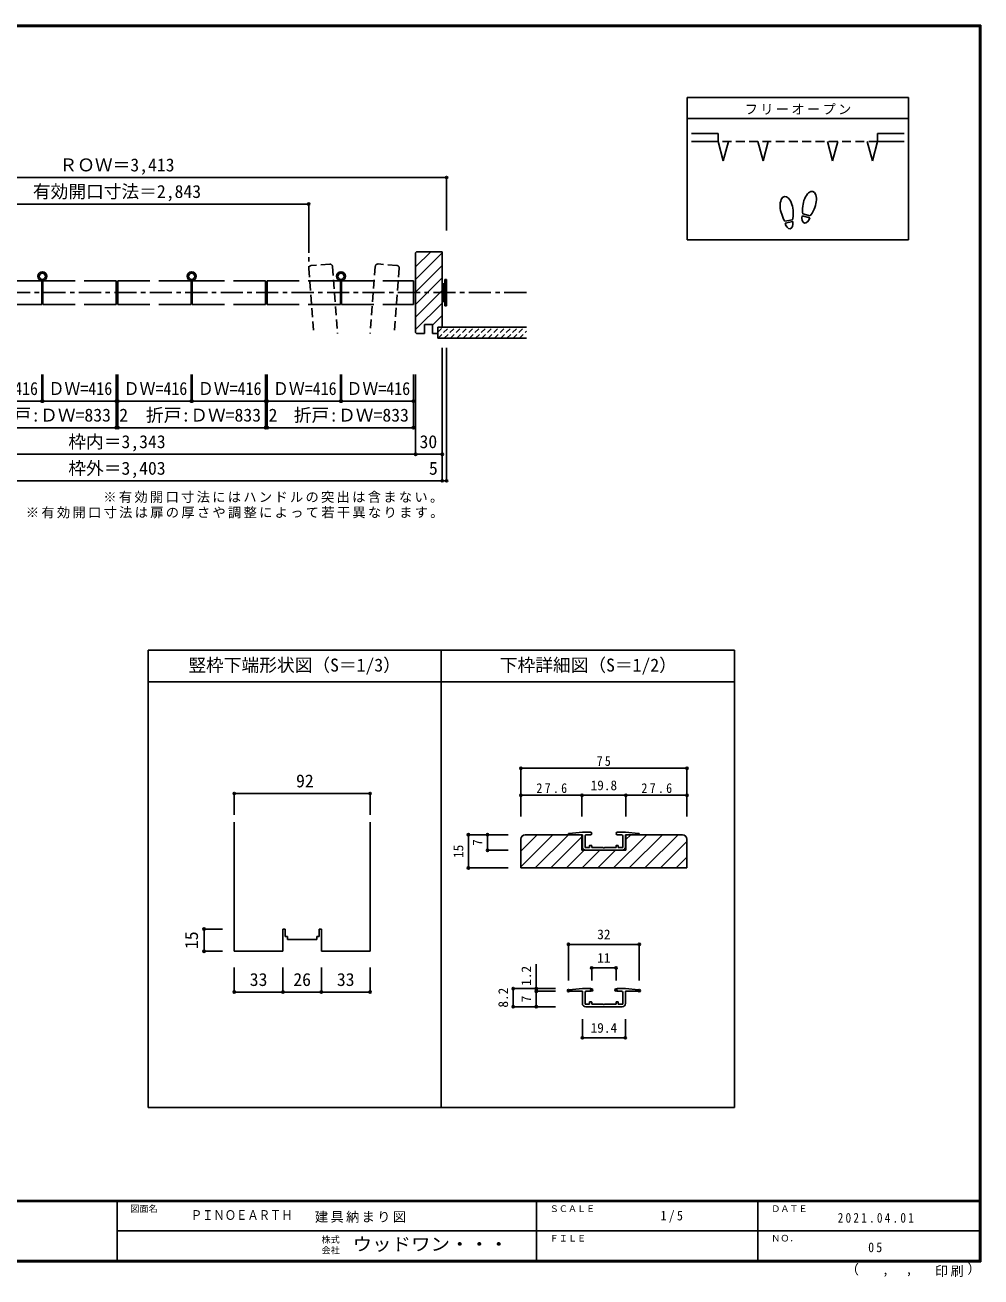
# Model space of a CAD drawing. Units: millimetres, scale not verified, with parts at other scales. Extents: x -973 to 977, y -718 to 696.
# Drawn here: x -102 to 977, y -718 to 696 of the extents above; entities that cross this region are included whole.
import ezdxf
from ezdxf.enums import TextEntityAlignment as Align

# ---------------------------------------------------------------- set-up
doc = ezdxf.new("R2010")
doc.units = ezdxf.units.MM
doc.header["$LTSCALE"] = 5
doc.header["$PDMODE"] = 32
doc.header["$PDSIZE"] = 2.5
for name, pattern in [('CHAIN1', [8, 5, -1, 1, -1]), ('DASHED1', [1.8, 1.2, -0.6]), ('DASHED2', [3, 2, -1])]:
    doc.linetypes.add(name, pattern=pattern)
for name, color, linetype in [('0-0_補助線', 7, 'Continuous'), ('0-1_通り芯', 4, 'CHAIN1'), ('0-3_仕上げ', 2, 'Continuous'), ('0-4_枠', 3, 'Continuous'), ('0-6_扉', 6, 'Continuous'), ('0-7_金物', 7, 'Continuous'), ('0-8_戸当り', 2, 'Continuous'), ('0-A_文字', 3, 'Continuous'), ('0-B_寸法', 7, 'Continuous'), ('0-C_ハッチ', 4, 'Continuous'), ('0-E', 4, 'Continuous'), ('F-1_枠', 6, 'Continuous'), ('F-A_文字', 7, 'Continuous')]:
    doc.layers.add(name, color=color, linetype=linetype)
doc.styles.add('ＭＳ ゴシック', font='')
doc.styles.get('ＭＳ ゴシック').set_extended_font_data('MS Gothic')

# ---------------------------------------------------------------- blocks, each defined once
blk = doc.blocks.new('01')
at = {"layer": '0-0_補助線'}
for p, q in [((-24.25, 10.045), (-39.25, 8.545)), ((-24.25, 7.045), (-39.25, 7.045)), ((-15.25, 10.045), (-24.25, 10.045)), ((-24.25, -6.705), (-24.25, 7.045)), ((-21.25, 5.795), (-21.25, -7.455)), ((-20, 7.045), (-15.25, 7.045)), ((15.25, 10.045), (24.25, 10.045)), ((20, 7.045), (15.25, 7.045)), ((21.25, 5.795), (21.25, -7.455)), ((39.25, 8.545), (24.25, 10.045)), ((39.25, 7.045), (24.25, 7.045)), ((24.25, -6.705), (24.25, 7.045)), ((-21.25, -7.455), (-16.25, -7.455)), ((-20.5, -10.455), (20.5, -10.455)), ((-16.25, -5.455), (-16.25, -7.455)), ((-14.25, -4.955), (-15.75, -4.955)), ((-13.75, -5.455), (-13.75, -7.455)), ((13.75, -5.455), (13.75, -7.455)), ((15.75, -4.955), (14.25, -4.955)), ((16.25, -5.455), (16.25, -7.455)), ((16.25, -7.455), (21.25, -7.455))]:
    blk.add_line(p, q, dxfattribs=at)
blk.add_lwpolyline([(-13.75, -7.455), (-0.75, -7.455), (0, -8.205), (0.75, -7.455), (13.75, -7.455)], dxfattribs=at)
for centre, radius, start, end in [((-39.25, 7.795), 0.75, 90, 270), ((-20, 5.795), 1.25, 90, 180), ((-15.25, 8.545), 1.5, 0, 90), ((-15.25, 8.545), 1.5, 270, 0), ((15.25, 8.545), 1.5, 90, 180), ((15.25, 8.545), 1.5, 180, 270), ((20, 5.795), 1.25, 0, 90), ((39.25, 7.795), 0.75, 270, 90), ((-20.5, -6.705), 3.75, 180, 270), ((-15.75, -5.455), 0.5, 90, 180), ((-14.25, -5.455), 0.5, 0, 90), ((14.25, -5.455), 0.5, 90, 180), ((15.75, -5.455), 0.5, 0, 90), ((20.5, -6.705), 3.75, 270, 0)]:
    blk.add_arc(centre, radius, start, end, dxfattribs=at)

msp = doc.modelspace()

# ---------------------------------------------------------------- linework, layer by layer
at = {"layer": '0-1_通り芯'}
for p, q in [((217.97, 463.658), (217.97, 421.422)), ((463.653, 393.658), (-460.347, 393.658))]:
    msp.add_line(p, q, dxfattribs=at)
at = {"layer": '0-3_仕上げ'}
for p, q in [((363.653, 354.658), (463.653, 354.658)), ((363.653, 342.158), (363.653, 354.658)), ((363.653, 342.158), (463.653, 342.158))]:
    msp.add_line(p, q, dxfattribs=at)
at = {"layer": '0-4_枠'}
for p, q in [((339.653, 439.658), (368.653, 439.658)), ((368.653, 439.658), (368.653, 354.658)), ((348.653, 357.658), (348.653, 347.658)), ((363.653, 354.658), (363.653, 347.658)), ((363.653, 354.658), (368.653, 354.658)), ((357.653, 347.658), (363.653, 347.658))]:
    msp.add_line(p, q, dxfattribs=at)
for points in [[(339.653, 439.658), (338.653, 438.658), (338.653, 348.658)], [(348.653, 357.658), (357.653, 357.658), (357.653, 347.658)], [(338.653, 348.658), (339.653, 347.658), (348.653, 347.658)]]:
    msp.add_lwpolyline(points, dxfattribs=at)
at = {"layer": '0-6_扉', "color": 2, "linetype": 'DASHED2'}
for p, q in [((241.673, 425.777), (220.734, 424.186)), ((317.281, 424.413), (296.341, 426.004)), ((217.97, 420.967), (223.541, 347.658)), ((244.892, 423.013), (250.619, 347.658)), ((293.123, 423.24), (287.378, 347.658)), ((320.045, 421.194), (314.456, 347.658))]:
    msp.add_line(p, q, dxfattribs=at)
at = {"layer": '0-6_扉'}
for p, q in [((-82.097, 407.158), (-82.097, 380.158)), ((-82.097, 407.158), (-45.472, 407.158)), ((-35.472, 407.158), (0.653, 407.158)), ((0.653, 407.158), (0.653, 380.158)), ((2.653, 407.158), (2.653, 380.158)), ((2.653, 407.158), (38.778, 407.158)), ((86.403, 407.158), (86.403, 380.158)), ((86.403, 407.158), (123.028, 407.158)), ((133.028, 407.158), (169.153, 407.158)), ((169.153, 407.158), (169.153, 380.158)), ((171.153, 407.158), (171.153, 380.158)), ((171.153, 407.158), (207.278, 407.158)), ((217.278, 407.158), (253.903, 407.158)), ((253.903, 407.158), (253.903, 380.158)), ((254.903, 407.158), (254.903, 380.158)), ((254.903, 407.158), (291.528, 407.158)), ((301.528, 407.158), (336.153, 407.158)), ((336.153, 407.158), (336.153, 380.158)), ((-119.722, 380.158), (-83.097, 380.158)), ((-82.097, 380.158), (-45.472, 380.158)), ((-35.472, 380.158), (0.653, 380.158)), ((2.653, 380.158), (38.778, 380.158)), ((48.778, 380.158), (85.403, 380.158)), ((86.403, 380.158), (123.028, 380.158)), ((133.028, 380.158), (169.153, 380.158)), ((171.153, 380.158), (207.278, 380.158)), ((217.278, 380.158), (253.903, 380.158)), ((254.903, 380.158), (291.528, 380.158)), ((301.528, 380.158), (336.153, 380.158))]:
    msp.add_line(p, q, dxfattribs=at)
for points in [[(-119.722, 407.158), (-83.097, 407.158), (-83.097, 380.158)], [(48.778, 407.158), (85.403, 407.158), (85.403, 380.158)]]:
    msp.add_lwpolyline(points, dxfattribs=at)
at = {"layer": '0-6_扉', "color": 2, "linetype": 'DASHED2'}
for centre, start, end in [((220.961, 421.194), 94.34602, 184.34602), ((241.901, 422.786), 4.34602, 94.34602), ((296.114, 423.013), 85.65398, 175.65398), ((317.053, 421.422), 355.65398, 85.65398)]:
    msp.add_arc(centre, 3, start, end, dxfattribs=at)
at = {"layer": '0-7_金物'}
for p, q in [((368.653, 402.658), (369.653, 402.658)), ((371.653, 403.658), (369.653, 403.658)), ((369.653, 383.658), (369.653, 403.658)), ((371.653, 378.658), (371.653, 408.658)), ((373.653, 408.658), (371.653, 408.658)), ((373.653, 378.658), (373.653, 408.658)), ((369.653, 384.658), (368.653, 384.658)), ((371.653, 383.658), (369.653, 383.658)), ((373.653, 378.658), (371.653, 378.658))]:
    msp.add_line(p, q, dxfattribs=at)
for centre, radius in [((-82.597, 412.158), 5), ((-82.597, 412.158), 3.5), ((85.903, 412.158), 5), ((85.903, 412.158), 3.5), ((254.403, 412.158), 5), ((254.403, 412.158), 3.5)]:
    msp.add_circle(centre, radius, dxfattribs=at)
at = {"layer": '0-8_戸当り'}
for p, q in [((679.986, 573.251), (649.986, 573.251)), ((679.986, 573.251), (679.986, 564.251)), ((859.986, 573.251), (859.986, 564.251)), ((859.986, 573.251), (889.986, 573.251)), ((679.986, 564.251), (649.986, 564.251)), ((679.986, 564.251), (685.81, 542.517)), ((691.633, 564.251), (685.81, 542.517)), ((724.986, 564.251), (730.81, 542.517)), ((736.633, 564.251), (730.81, 542.517)), ((803.339, 564.251), (809.163, 542.517)), ((814.986, 564.251), (809.163, 542.517)), ((848.339, 564.251), (854.163, 542.517)), ((859.986, 564.251), (854.163, 542.517)), ((859.986, 564.251), (889.986, 564.251))]:
    msp.add_line(p, q, dxfattribs=at)
at = {"layer": '0-8_戸当り', "color": 7, "linetype": 'DASHED2'}
msp.add_line((859.986, 564.251), (679.986, 564.251), dxfattribs=at)
at = {"layer": '0-8_戸当り', "color": 3}
for p, q in [((784.022, 480.235), (775.542, 482.507)), ((764.011, 475.878), (755.365, 474.353)), ((764.376, 473.81), (755.73, 472.285)), ((783.479, 478.206), (774.998, 480.478))]:
    msp.add_line(p, q, dxfattribs=at)
for centre, major_axis, ratio, start_param, end_param in [((783.267, 494.378), (3.644, 13.601), 0.5, 4.34059143, 8.22577918), ((757.35, 488.377), (-2.445, 13.867), 0.5, 4.34059143, 8.22577918), ((757.42, 487.981), (-2.963, 16.802), 0.4, 1.85063327, 2.44287679), ((757.42, 487.981), (-2.963, 16.802), 0.4, 3.84030852, 4.43255203), ((783.163, 493.989), (4.416, 16.48), 0.4, 1.85063327, 2.44287679), ((783.163, 493.989), (4.416, 16.48), 0.4, 3.84030852, 4.43255203), ((760.053, 473.047), (-1.27, 7.205), 0.6, 1.57079633, 4.71238898), ((779.238, 479.342), (1.894, 7.067), 0.6, 1.57079633, 4.71238898)]:
    msp.add_ellipse(centre, major_axis=major_axis, ratio=ratio, start_param=start_param, end_param=end_param, dxfattribs=at)
at = {"layer": '0-A_文字'}
for p, q in [((644.986, 614.167), (644.986, 453.167)), ((894.986, 614.167), (644.986, 614.167)), ((894.986, 614.167), (894.986, 453.167)), ((894.986, 590.167), (644.986, 590.167)), ((894.986, 453.167), (644.986, 453.167))]:
    msp.add_line(p, q, dxfattribs=at)
at = {"layer": '0-B_寸法', "color": 4}
for p, q in [((-370.347, 523.658), (373.653, 523.658)), ((373.653, 523.658), (373.653, 463.658)), ((-214.664, 493.658), (217.97, 493.658)), ((217.97, 493.658), (217.97, 463.658)), ((368.653, 181.158), (368.653, 331.158)), ((373.653, 181.158), (373.653, 331.158)), ((-83.097, 271.158), (-83.097, 301.158)), ((-82.097, 271.158), (-82.097, 301.158)), ((0.653, 271.158), (0.653, 301.158)), ((2.653, 271.158), (2.653, 301.158)), ((85.403, 271.158), (85.403, 301.158)), ((86.403, 271.158), (86.403, 301.158)), ((169.153, 271.158), (169.153, 301.158)), ((171.153, 271.158), (171.153, 301.158)), ((253.903, 271.158), (253.903, 301.158)), ((254.903, 271.158), (254.903, 301.158)), ((336.153, 271.158), (336.153, 301.158)), ((338.653, 301.158), (338.653, 211.158)), ((368.653, 301.158), (368.653, 181.158)), ((-165.847, 271.158), (-83.097, 271.158)), ((-82.097, 271.158), (0.653, 271.158)), ((0.653, 241.158), (0.653, 271.158)), ((2.653, 241.158), (2.653, 271.158)), ((2.653, 271.158), (85.403, 271.158)), ((86.403, 271.158), (169.153, 271.158)), ((169.153, 241.158), (169.153, 271.158)), ((171.153, 241.158), (171.153, 271.158)), ((171.153, 271.158), (253.903, 271.158)), ((254.903, 271.158), (336.153, 271.158)), ((336.153, 241.158), (336.153, 271.158)), ((-332.847, 241.158), (336.153, 241.158)), ((-365.347, 211.158), (368.653, 211.158)), ((-370.347, 181.158), (368.653, 181.158)), ((368.653, 181.158), (373.653, 181.158))]:
    msp.add_line(p, q, dxfattribs=at)
at = {"layer": '0-B_寸法'}
for p in [(373.653, 523.658), (217.97, 493.658), (-83.097, 271.158), (-82.097, 271.158), (0.653, 271.158), (2.653, 271.158), (85.403, 271.158), (86.403, 271.158), (169.153, 271.158), (171.153, 271.158), (253.903, 271.158), (254.903, 271.158), (336.153, 271.158), (0.653, 241.158), (2.653, 241.158), (169.153, 241.158), (171.153, 241.158), (336.153, 241.158), (338.653, 211.158), (368.653, 211.158), (368.653, 181.158), (368.653, 181.158), (373.653, 181.158)]:
    msp.add_point(p, dxfattribs=at)
at = {"layer": '0-C_ハッチ'}
for p, q in [((355.687, 439.658), (338.653, 422.623)), ((368.653, 438.481), (338.653, 408.481)), ((368.653, 424.339), (338.653, 394.339)), ((368.653, 431.38), (368.375, 431.658)), ((338.653, 380.197), (368.653, 410.197)), ((338.653, 366.055), (368.653, 396.055)), ((368.653, 381.913), (338.653, 351.913)), ((368.653, 367.77), (357.653, 356.77)), ((363.653, 348.628), (362.683, 347.658))]:
    msp.add_line(p, q, dxfattribs=at)
at = {"layer": '0-C_ハッチ', "linetype": 'DASHED1'}
for p, q in [((363.653, 348.979), (369.332, 354.658)), ((363.903, 342.158), (376.403, 354.658)), ((370.974, 342.158), (383.474, 354.658)), ((378.045, 342.158), (390.545, 354.658)), ((385.116, 342.158), (397.616, 354.658)), ((392.187, 342.158), (404.687, 354.658)), ((399.258, 342.158), (411.758, 354.658)), ((406.329, 342.158), (418.829, 354.658)), ((413.4, 342.158), (425.9, 354.658)), ((420.471, 342.158), (432.971, 354.658)), ((427.542, 342.158), (440.042, 354.658)), ((434.613, 342.158), (447.113, 354.658)), ((441.684, 342.158), (454.184, 354.658)), ((448.755, 342.158), (461.255, 354.658)), ((455.826, 342.158), (463.653, 349.984))]:
    msp.add_line(p, q, dxfattribs=at)
at = {"layer": '0-E', "color": 3}
for p, q in [((36.653, -9.984), (36.653, -526.5)), ((36.653, -9.984), (698.543, -9.984)), ((367.598, -526.5), (367.598, -9.984)), ((698.543, -526.5), (698.543, -9.984)), ((36.653, -45.984), (698.543, -45.984)), ((133.928, -204.144), (133.928, -350.026)), ((287.261, -204.144), (287.261, -350.026)), ((457.35, -223.46), (457.35, -255.96)), ((526.35, -218.46), (462.35, -218.46)), ((526.35, -218.46), (526.35, -235.96)), ((575.85, -218.46), (575.85, -235.96)), ((575.85, -218.46), (639.85, -218.46)), ((644.85, -223.46), (644.85, -255.96)), ((575.85, -235.96), (526.35, -235.96)), ((457.35, -255.96), (644.85, -255.96)), ((188.928, -325.026), (191.428, -325.026)), ((188.928, -350.026), (188.928, -325.026)), ((191.428, -325.026), (191.428, -333.359)), ((232.262, -325.026), (229.762, -325.026)), ((229.762, -325.026), (229.762, -333.359)), ((232.262, -350.026), (232.262, -325.026)), ((191.428, -333.359), (193.928, -333.359)), ((193.928, -333.359), (193.928, -336.692)), ((193.928, -336.692), (227.262, -336.692)), ((229.762, -333.359), (227.262, -333.359)), ((227.262, -333.359), (227.262, -336.692)), ((133.928, -350.026), (188.928, -350.026)), ((232.262, -350.026), (287.261, -350.026)), ((698.543, -526.5), (36.653, -526.5))]:
    msp.add_line(p, q, dxfattribs=at)
at = {"layer": '0-E'}
for p, q in [((457.35, -143.414), (644.85, -143.414)), ((457.35, -143.414), (457.35, -173.951)), ((644.85, -143.414), (644.85, -173.951)), ((133.928, -171.887), (133.928, -195.811)), ((526.35, -173.951), (457.35, -173.951)), ((457.35, -173.951), (457.35, -198.001)), ((526.35, -173.951), (526.35, -198.001)), ((526.35, -173.951), (526.35, -198.001)), ((575.85, -173.951), (644.85, -173.951)), ((575.85, -173.951), (575.85, -198.001)), ((644.85, -173.951), (644.85, -198.001)), ((398.18, -218.46), (398.18, -255.96)), ((419.756, -218.46), (442.952, -218.46)), ((457.35, -254.588), (493.478, -218.46)), ((457.35, -236.911), (475.801, -218.46)), ((473.656, -255.96), (511.156, -218.46)), ((491.334, -255.96), (526.35, -220.944)), ((562.045, -255.96), (599.545, -218.46)), ((575.85, -223.972), (581.362, -218.46)), ((579.722, -255.96), (617.222, -218.46)), ((597.4, -255.96), (634.9, -218.46)), ((419.756, -235.96), (442.952, -235.96)), ((509.011, -255.96), (529.011, -235.96)), ((526.689, -255.96), (546.689, -235.96)), ((544.367, -255.96), (564.367, -235.96)), ((615.078, -255.96), (644.85, -226.188)), ((632.756, -255.96), (644.85, -243.866)), ((398.18, -255.96), (442.952, -255.96)), ((99.888, -350.026), (99.888, -325.026)), ((99.888, -325.026), (120.838, -325.026)), ((99.888, -350.026), (120.838, -350.026)), ((511.1, -342.246), (591.1, -342.246)), ((511.1, -342.246), (511.1, -383.133)), ((591.1, -342.246), (591.1, -383.133)), ((474.791, -364.438), (474.791, -395.186)), ((133.928, -396.16), (133.928, -368.369)), ((188.928, -396.16), (188.928, -368.369)), ((232.262, -396.16), (232.262, -368.369)), ((287.261, -396.16), (287.261, -368.369)), ((537.35, -368.823), (564.85, -368.823)), ((537.35, -368.823), (537.35, -383.133)), ((564.85, -368.823), (564.85, -383.133)), ((448.717, -412.686), (448.717, -392.186)), ((448.717, -392.186), (474.791, -392.186)), ((474.791, -392.186), (496.598, -392.186)), ((474.791, -395.186), (496.598, -395.186)), ((474.791, -395.186), (474.791, -412.686)), ((133.928, -396.16), (188.928, -396.16)), ((188.928, -396.16), (232.262, -396.16)), ((232.262, -396.16), (287.261, -396.16)), ((448.717, -412.686), (474.791, -412.686)), ((474.791, -412.686), (496.598, -412.686)), ((526.85, -447.835), (526.85, -426.566)), ((575.35, -447.835), (575.35, -426.566)), ((526.85, -447.835), (575.35, -447.835))]:
    msp.add_line(p, q, dxfattribs=at)
for points in [[(133.928, -171.887), (287.261, -171.887), (287.261, -195.811)], [(526.35, -173.951), (575.85, -173.951), (575.85, -198.001)], [(398.18, -218.46), (419.756, -218.46), (419.756, -235.96)]]:
    msp.add_lwpolyline(points, dxfattribs=at)
at = {"layer": '0-E', "color": 3}
for centre, start, end in [((462.35, -223.46), 90, 180), ((639.85, -223.46), 0, 90)]:
    msp.add_arc(centre, 5, start, end, dxfattribs=at)
at = {"layer": '0-E', "color": 7}
for p in [(457.35, -143.414), (644.85, -143.414), (133.928, -171.887), (287.261, -171.887), (457.35, -173.951), (526.35, -173.951), (575.85, -173.951), (644.85, -173.951), (398.18, -218.46), (419.756, -218.46), (419.756, -235.96), (398.18, -255.96), (99.888, -325.026), (99.888, -350.026), (511.1, -342.246), (591.1, -342.246), (537.35, -368.823), (564.85, -368.823), (133.928, -396.16), (188.928, -396.16), (232.262, -396.16), (287.261, -396.16), (448.717, -392.186), (474.791, -392.186), (474.791, -395.186), (511.1, -394.436), (537.35, -393.686), (564.85, -393.686), (591.1, -394.436), (448.717, -412.686), (474.791, -412.686), (526.85, -447.835), (575.35, -447.835)]:
    msp.add_point(p, dxfattribs=at)
at = {"layer": 'F-1_枠'}
for p, q in [((-973.347, 695.833), (976.653, 695.833)), ((-973.347, 695), (976.653, 695)), ((-973.347, 694.167), (976.653, 694.167)), ((974.986, 695.833), (974.986, -700.833)), ((975.82, 695.833), (975.82, -700.833)), ((976.653, 695.833), (976.653, -700.833)), ((976.653, -631.667), (-973.347, -631.667)), ((976.653, -632.5), (-973.347, -632.5)), ((1.653, -632.5), (1.653, -699.167)), ((474.986, -632.5), (474.986, -699.167)), ((724.986, -632.5), (724.986, -699.167)), ((1.653, -665.833), (974.986, -665.834)), ((976.653, -699.167), (-973.347, -699.167)), ((976.653, -700), (-973.347, -700)), ((976.653, -700.833), (-973.347, -700.833))]:
    msp.add_line(p, q, dxfattribs=at)

# ---------------------------------------------------------------- block references
at = {"layer": '0-E'}
for p in [(551.1, -225.505), (551.1, -402.231)]:
    msp.add_blockref('01', p, dxfattribs=at)

# ---------------------------------------------------------------- texts
at = {"layer": '0-A_文字', "color": 7, "char_height": 11, "attachment_point": 7, "style": 'ＭＳ ゴシック'}
for s, insert in [('\\T1.17;フリーオープン', (709.986, 594.667)), ('\\T1.17;※有効開口寸法にはハンドルの突出は含まない。', (-13.847, 156.158)), ('\\T1.17;※有効開口寸法は扉の厚さや調整によって若干異なります。', (-101.347, 138.658))]:
    msp.add_mtext(s, dxfattribs=dict(at, insert=insert))
at = {"layer": '0-B_寸法', "style": 'ＭＳ ゴシック'}
for s, p in [('ＲＯＷ＝3,413', (-63.347, 526.158)), ('有効開口寸法＝2,843', (-93.347, 496.158)), ('折戸:ＤＷ=833', (-135.097, 243.658)), ('2', (4.153, 243.658)), ('折戸:ＤＷ=833', (34.295, 243.658)), ('2', (172.653, 243.658)), ('折戸:ＤＷ=833', (201.153, 243.658)), ('枠内＝3,343', (-53.347, 213.658)), ('30', (343.028, 213.658)), ('枠外＝3,403', (-53.347, 183.658)), ('5', (353.653, 183.658))]:
    msp.add_text(s, height=14.66, dxfattribs=at).set_placement(p, align=Align.BOTTOM_LEFT)
at = {"layer": '0-B_寸法', "style": 'ＭＳ ゴシック', "width": 0.9}
for p in [(-159.472, 273.658), (-75.722, 273.658), (9.028, 273.658), (92.778, 273.658), (177.528, 273.658), (260.528, 273.658)]:
    msp.add_text('ＤＷ=416', height=14.66, dxfattribs=at).set_placement(p, align=Align.BOTTOM_LEFT)
at = {"layer": '0-E', "color": 7, "style": 'ＭＳ ゴシック'}
for s, height, p in [('竪枠下端形状図（S＝1/3）', 14.66, (82.125, -38.611)), ('下枠詳細図（S＝1/2）', 14.66, (433.617, -38.611)), ('92', 14.66, (203.683, -169.387)), ('19.8', 11, (536.1, -171.451)), ('32', 11, (543.6, -339.746)), ('11', 11, (543.6, -366.323)), ('33', 14.66, (151.428, -393.66)), ('26', 14.66, (200.595, -393.66)), ('33', 14.66, (249.762, -393.66)), ('19.4', 11, (536.1, -445.335))]:
    msp.add_text(s, height=height, dxfattribs=at).set_placement(p, align=Align.BOTTOM_LEFT)
for s, height, p in [('7', 11, (417.256, -230.96)), ('15', 11, (395.68, -244.71)), ('15', 14.66, (97.388, -347.526)), ('1.2', 11, (472.291, -389.016)), ('8.2', 11, (446.217, -413.686)), ('7', 11, (472.291, -407.686))]:
    msp.add_text(s, height=height, rotation=90, dxfattribs=at).set_placement(p, align=Align.BOTTOM_LEFT)
at = {"layer": '0-E', "color": 7, "char_height": 11, "attachment_point": 7, "style": 'ＭＳ ゴシック'}
for s, insert in [('\\T1.36;\\W0.9;75', (542.975, -140.914)), ('\\T1.38;\\W0.9;27.6', (474.975, -171.451)), ('\\T1.38;\\W0.9;27.6', (593.475, -171.451))]:
    msp.add_mtext(s, dxfattribs=dict(at, insert=insert))
at = {"layer": 'F-A_文字', "style": 'ＭＳ ゴシック'}
for s, height, p in [('図面名', 7.331, (16.653, -646.667)), ('ＳＣＡＬＥ', 7.331, (489.986, -646.667)), ('ＤＡＴＥ', 7.331, (739.986, -646.667)), ('株式', 7.331, (232.486, -681.5)), ('ＦＩＬＥ', 7.331, (489.986, -680)), ('ＮＯ．', 7.331, (739.986, -680.001)), ('会社', 7.331, (232.486, -693.5)), ('（', 11, (823.992, -718.052)), ('）', 11, (961.387, -717.355)), (',', 11, (865.199, -718.052)), (',', 11, (891.686, -717.588))]:
    msp.add_text(s, height=height, dxfattribs=at).set_placement(p, align=Align.BOTTOM_LEFT)
for s, height, width, p in [('ＰＩＮＯＥＡＲＴＨ', 11, 0.85, (84.986, -656.667)), ('ウッドワン・・・', 14.66, 1.1, (267.486, -692.5))]:
    msp.add_text(s, height=height, dxfattribs=dict(at, width=width)).set_placement(p, align=Align.BOTTOM_LEFT)
at = {"layer": 'F-A_文字', "char_height": 11, "attachment_point": 7, "style": 'ＭＳ ゴシック'}
for s, insert in [('\\T1.17;建具納まり図', (224.986, -656.667)), ('\\T1.38;\\W0.9;1/5', (614.986, -656.667)), ('\\T1.39;\\W0.85;2021.04.01', (814.986, -656.667)), ('\\T1.36;\\W0.9;05', (849.361, -690.001)), ('\\T1.17;印刷', (924.678, -717.82))]:
    msp.add_mtext(s, dxfattribs=dict(at, insert=insert))

doc.saveas('drawing.dxf')
